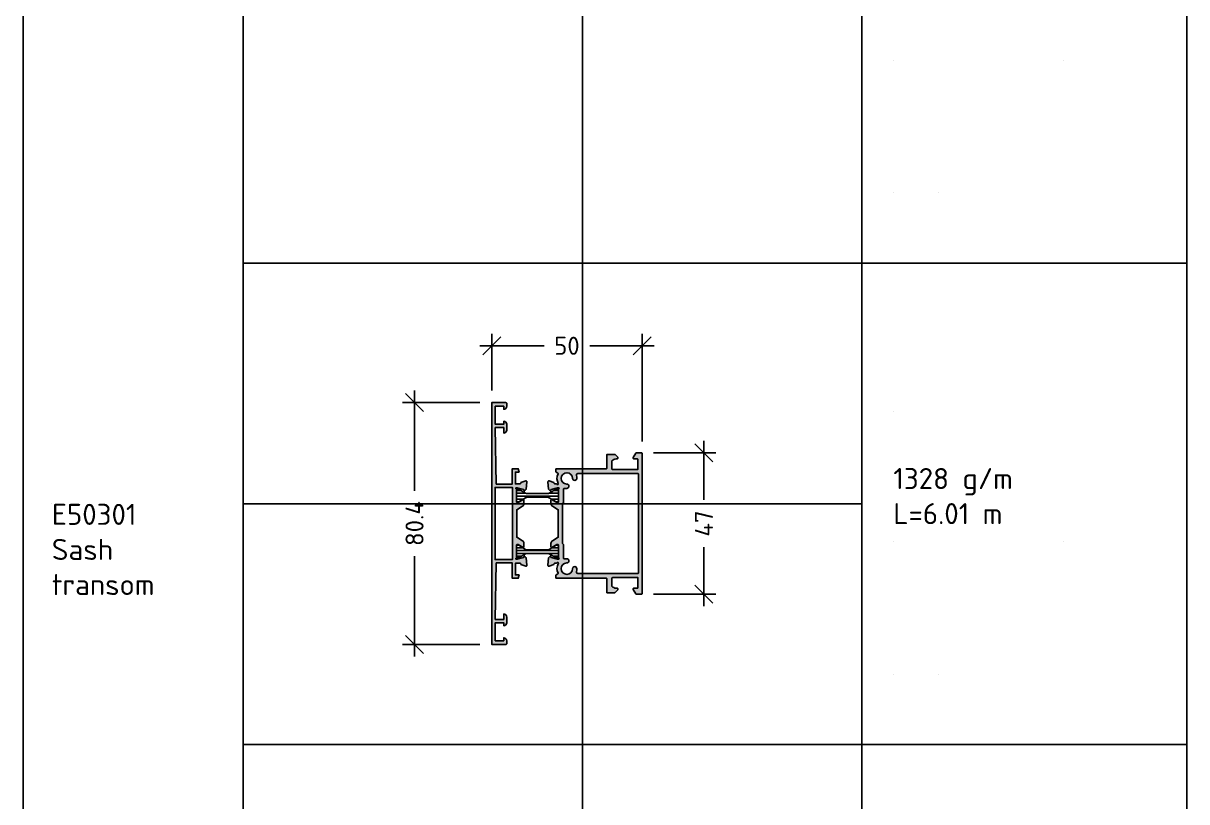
# Model space of a CAD drawing. Extents: x -4122 to 3414, y -5760 to 3840.
# Drawn here: x 555.1 to 941.9, y 1100.9 to 1359.8 of the extents above; entities that cross this region are included whole.
import ezdxf

# ---------------------------------------------------------------- set-up
doc = ezdxf.new("R2010")
doc.units = 0
doc.layers.get('0').update_dxf_attribs({"linetype": 'CONTINUOUS'})
doc.layers.get('DEFPOINTS').update_dxf_attribs({"linetype": 'CONTINUOUS'})
for name, color, linetype in [('ALUM', 7, 'CONTINUOUS'), ('DIM', 94, 'CONTINUOUS'), ('ETEM_AL-HATCH-2', 253, 'CONTINUOUS'), ('POLYAMIDS', 7, 'CONTINUOUS'), ('POLYAMIDS_HATCH', 7, 'CONTINUOUS'), ('TEXT', 7, 'CONTINUOUS'), ('UNMOVABLE', 4, 'CONTINUOUS')]:
    doc.layers.add(name, color=color, linetype=linetype)
doc.styles.add('ETEM_NAN', font='isocpeur.ttf')
doc.dimstyles.new('ETEM_ARCHITECTURE_STYLE$0', dxfattribs={"dimtxt": 2, "dimasz": 1, "dimexe": 1, "dimexo": 1, "dimgap": 1, "dimtad": 0, "dimdec": 1, "dimtxsty": 'ETEM_NAN', "dimblk": 'OBLIQUE', "dimcen": 0, "dimdle": 1, "dimclrd": 7, "dimclre": 7, "dimclrt": 7, "dimazin": 3, "dimtfac": 1, "dimtdec": 1, "dimtmove": 0, "dimatfit": 3, "dimtolj": 1, "dimtzin": 0})
pattern_1 = [(0, (-3670.2712, -2406.4723), (3e-16, 0.9525), [])]

# ---------------------------------------------------------------- blocks, each defined once
blk = doc.blocks.new('E_75_TEST_PAGE')
at = {"layer": 'DEFPOINTS'}
for p, q in [((185.93, 0), (185.93, -960)), ((73.06, -640), (73.06, -480)), ((289.27, -572.6), (289.27, -572.6)), ((345.86, -572.6), (345.86, -572.6)), ((289.27, -616.6), (289.27, -616.6)), ((304.27, -616.6), (304.27, -616.6)), ((73.06, -800), (73.06, -640)), ((289.27, -689.4), (289.27, -689.4)), ((9.49, -720), (9.49, -720)), ((278.81, -720), (73.06, -720)), ((289.27, -732.6), (289.27, -732.6)), ((345.86, -732.6), (345.86, -732.6)), ((289.27, -776.6), (289.27, -776.6)), ((304.27, -776.6), (304.27, -776.6)), ((73.06, -960), (73.06, -800))]:
    blk.add_line(p, q, dxfattribs=at)
at = {"layer": 'DEFPOINTS', "color": 3}
for p, q in [((278.81, 0), (278.81, -960)), ((386.8, -960), (386.8, 0)), ((386.8, -640), (73.06, -640)), ((386.8, -800), (73.06, -800))]:
    blk.add_line(p, q, dxfattribs=at)
blk.add_lwpolyline([(386.8, -960), (0, -960), (0, 0), (386.8, 0)], dxfattribs=at)
blk = doc.blocks.new('_OBLIQUE')
at = {"color": 0, "linetype": 'BYBLOCK'}
blk.add_line((-0.5, -0.5), (0.5, 0.5), dxfattribs=at)
blk = doc.blocks.new('*D39')
at = {"layer": 'DEFPOINTS', "color": 0}
for p in [(760.82, 1252.56), (710.82, 1233.65), (760.82, 1216.75)]:
    blk.add_point(p, dxfattribs=at)
at = {"layer": 'DIM', "color": 7}
for p, q in [((710.82, 1237.65), (710.82, 1256.56)), ((760.82, 1220.75), (760.82, 1256.56)), ((706.82, 1252.56), (728.22, 1252.56)), ((764.82, 1252.56), (743.42, 1252.56))]:
    blk.add_line(p, q, dxfattribs=at)
at = {"layer": 'DIM', "color": 7, "xscale": 6, "yscale": 6, "zscale": 6, "rotation": 180}
blk.add_blockref('_OBLIQUE', (710.82, 1252.56), dxfattribs=at)
at = {"layer": 'DIM', "color": 7, "xscale": 6, "yscale": 6, "zscale": 6}
blk.add_blockref('_OBLIQUE', (760.82, 1252.56), dxfattribs=at)
at = {"layer": 'DIM', "color": 7, "insert": (735.82, 1252.56), "char_height": 6, "attachment_point": 5, "style": 'ETEM_NAN'}
blk.add_mtext('50', dxfattribs=at)
blk = doc.blocks.new('*D40')
at = {"layer": 'DEFPOINTS', "color": 0}
for p in [(710.82, 1233.65), (685.16, 1153.25), (710.82, 1153.25)]:
    blk.add_point(p, dxfattribs=at)
at = {"layer": 'DIM', "color": 7}
for p, q in [((685.16, 1237.65), (685.16, 1204.35)), ((706.82, 1233.65), (681.16, 1233.65)), ((685.16, 1149.25), (685.16, 1182.55)), ((706.82, 1153.25), (681.16, 1153.25))]:
    blk.add_line(p, q, dxfattribs=at)
at = {"layer": 'DIM', "color": 7, "xscale": 6, "yscale": 6, "zscale": 6}
for p, rotation in [((685.16, 1233.65), 90), ((685.16, 1153.25), 270)]:
    blk.add_blockref('_OBLIQUE', p, dxfattribs=dict(at, rotation=rotation))
at = {"layer": 'DIM', "color": 7, "insert": (685.16, 1193.45), "char_height": 6, "attachment_point": 5, "rotation": 90, "style": 'ETEM_NAN'}
blk.add_mtext('80.4', dxfattribs=at)
blk = doc.blocks.new('*D41')
at = {"layer": 'DEFPOINTS', "color": 0}
for p in [(760.62, 1216.95), (760.62, 1169.95), (781.37, 1169.95)]:
    blk.add_point(p, dxfattribs=at)
at = {"layer": 'DIM', "color": 7}
for p, q in [((781.37, 1220.95), (781.37, 1201.35)), ((764.62, 1216.95), (785.37, 1216.95)), ((781.37, 1165.95), (781.37, 1185.55)), ((764.62, 1169.95), (785.37, 1169.95))]:
    blk.add_line(p, q, dxfattribs=at)
at = {"layer": 'DIM', "color": 7, "xscale": 6, "yscale": 6, "zscale": 6}
for p, rotation in [((781.37, 1216.95), 90), ((781.37, 1169.95), 270)]:
    blk.add_blockref('_OBLIQUE', p, dxfattribs=dict(at, rotation=rotation))
at = {"layer": 'DIM', "color": 7, "insert": (781.37, 1193.45), "char_height": 6, "attachment_point": 5, "rotation": 90, "style": 'ETEM_NAN'}
blk.add_mtext('47', dxfattribs=at)

msp = doc.modelspace()

# ---------------------------------------------------------------- hatches: boundary and pattern name
at = {"layer": 'ETEM_AL-HATCH-2'}
h = msp.add_hatch(color=256, dxfattribs=at)
h.paths.add_polyline_path([(717.62, 1180.35), (712.32, 1180.35), (712.02, 1161.55), (714.82, 1161.55), (714.82, 1163.35, -0.414214), (715.82, 1162.35), (715.82, 1160.45, -0.414214), (714.82, 1159.45), (714.82, 1160.45), (712.02, 1160.45), (712.02, 1154.45), (714.82, 1154.45), (714.82, 1155.45, -0.414214), (715.82, 1154.45), (715.82, 1153.55, -0.414214), (715.52, 1153.25), (710.82, 1153.25), (710.82, 1193.65), (710.82, 1233.65), (715.52, 1233.65, -0.414214), (715.82, 1233.35), (715.82, 1232.45, -0.414214), (714.82, 1231.45), (714.82, 1232.45), (712.02, 1232.45), (712.02, 1226.45), (714.82, 1226.45), (714.82, 1227.45, -0.414214), (715.82, 1226.45), (715.82, 1224.55, -0.414214), (714.82, 1223.55), (714.82, 1225.35), (712.02, 1225.35), (712.32, 1206.55), (717.62, 1206.55), (717.62, 1211.65), (719.62, 1211.65), (719.92, 1210.55), (718.72, 1210.55), (718.72, 1206.65), (720.22, 1206.65, 0.414214), (720.52, 1206.95), (720.52, 1207.05), (722.12, 1207.63, -0.548619), (722.52, 1207.32), (722.3, 1204.84), (721.87, 1204.41, -0.57735), (721.53, 1204.5), (721.46, 1204.77), (719.32, 1205.35), (719.02, 1205.35, 1), (719.02, 1204.95), (719.02, 1200.65, 0.414214), (719.22, 1200.45), (719.62, 1200.45), (721.22, 1201.42, -0.585007), (721.52, 1201.25), (721.52, 1200.06, -0.261824), (721.04, 1199.2), (719.12, 1198.04), (719.12, 1193.65), (719.12, 1188.86), (721.04, 1187.69, -0.261824), (721.52, 1186.84), (721.52, 1185.65, -0.585007), (721.22, 1185.48), (719.62, 1186.45), (719.22, 1186.45, 0.414214), (719.02, 1186.25), (719.02, 1181.95, 1), (719.02, 1181.55), (719.32, 1181.55), (721.46, 1182.12), (721.53, 1182.4, -0.57735), (721.87, 1182.49), (722.3, 1182.05), (722.52, 1179.57, -0.548619), (722.12, 1179.27), (720.52, 1179.85), (720.52, 1179.95, 0.414214), (720.22, 1180.25), (718.72, 1180.25), (718.72, 1176.35), (719.92, 1176.35), (719.62, 1175.25), (717.62, 1175.25)])
h.paths.add_polyline_path([(717.72, 1181.45), (717.72, 1193.65), (717.72, 1205.45), (711.92, 1205.45), (711.92, 1193.65), (711.92, 1181.45)], flags=16)
h = msp.add_hatch(color=256, dxfattribs=at)
h.paths.add_polyline_path([(732.12, 1211.45, -0.414214), (732.32, 1211.65), (748.92, 1211.65, 0.414214), (749.12, 1211.85), (749.12, 1216.45), (751.72, 1216.45, -0.198912), (751.86, 1216.39), (752.66, 1215.59, -0.198912), (752.72, 1215.45), (752.72, 1215.15, -0.414214), (752.52, 1214.95), (752.22, 1214.95, 0.21525), (750.72, 1214.27), (750.72, 1211.65, 0.414214), (750.92, 1211.45), (756, 1211.45), (756, 1210.05), (739.46, 1210.05, 0.503092), (738.98, 1209.4, -0.070839), (739.12, 1208.48, -1), (737.72, 1208.47, 2.377831), (735.8, 1206.55, -0.994617), (735.79, 1205.15), (734.92, 1205.15, 0.414214), (734.72, 1204.95), (734.72, 1200.45), (734.32, 1200.05), (734.32, 1193.45), (734.32, 1186.85), (734.72, 1186.45), (734.72, 1181.95, 0.414214), (734.92, 1181.75), (735.79, 1181.75, -0.994617), (735.8, 1180.35, 2.377831), (737.72, 1178.43, -1), (739.12, 1178.41, -0.070839), (738.98, 1177.49, 0.503092), (739.46, 1176.85), (756, 1176.85), (756, 1175.45), (750.92, 1175.45, 0.414214), (750.72, 1175.25), (750.72, 1172.62, 0.21525), (752.22, 1171.95), (752.52, 1171.95, -0.414214), (752.72, 1171.75), (752.72, 1171.45, -0.198912), (752.66, 1171.31), (751.86, 1170.51, -0.198912), (751.72, 1170.45), (749.12, 1170.45), (749.12, 1175.05, 0.414214), (748.92, 1175.25), (732.32, 1175.25, -0.414214), (732.12, 1175.45), (732.12, 1176.2, -0.267949), (732.22, 1176.37), (732.79, 1176.7, 0.397565), (732.87, 1176.96, -0.252687), (732.96, 1180.1, 1), (732.44, 1180.4, -0.267949), (732.18, 1180.25), (731.82, 1180.25, 0.414214), (731.52, 1179.95), (731.52, 1179.85), (729.92, 1179.27, -0.548619), (729.52, 1179.57), (729.74, 1182.05), (730.17, 1182.49, -0.57735), (730.51, 1182.4), (730.58, 1182.12), (732.72, 1181.55), (733.02, 1181.55, 1), (733.02, 1181.95), (733.02, 1186.25, 0.414214), (732.82, 1186.45), (732.42, 1186.45), (730.82, 1185.48, -0.585007), (730.52, 1185.65), (730.52, 1186.84, -0.261824), (731, 1187.69), (732.92, 1188.86), (732.92, 1193.45), (732.92, 1198.04), (731, 1199.2, -0.261824), (730.52, 1200.06), (730.52, 1201.25, -0.585007), (730.82, 1201.42), (732.42, 1200.45), (732.82, 1200.45, 0.414214), (733.02, 1200.65), (733.02, 1204.95, 1), (733.02, 1205.35), (732.72, 1205.35), (730.58, 1204.77), (730.51, 1204.5, -0.57735), (730.17, 1204.41), (729.74, 1204.84), (729.52, 1207.32, -0.548619), (729.92, 1207.63), (731.52, 1207.05), (731.52, 1206.95, 0.414214), (731.82, 1206.65), (732.18, 1206.65, -0.267949), (732.44, 1206.5, 1), (732.96, 1206.8, -0.252687), (732.87, 1209.93, 0.397565), (732.79, 1210.19), (732.22, 1210.53, -0.267949), (732.12, 1210.7)])
h.paths.add_polyline_path([(756, 1211.45), (759.42, 1211.45), (759.42, 1214.75, 0.414214), (759.22, 1214.95), (758.12, 1214.95, -0.57735), (757.86, 1215.4), (758.7, 1216.85, -0.267949), (758.87, 1216.95), (760.62, 1216.95, -0.414214), (760.82, 1216.75), (760.82, 1193.45), (760.82, 1170.15, -0.414214), (760.62, 1169.95), (758.87, 1169.95, -0.267949), (758.7, 1170.05), (757.86, 1171.5, -0.57735), (758.12, 1171.95), (759.22, 1171.95, 0.414214), (759.42, 1172.15), (759.42, 1175.45), (756, 1175.45), (756, 1176.85), (759.42, 1176.85, 0.414214), (759.62, 1177.05), (759.62, 1193.45), (759.62, 1209.85, 0.414214), (759.42, 1210.05), (756, 1210.05)])
at = {"layer": 'POLYAMIDS_HATCH', "ltscale": 0.1}
h = msp.add_hatch(dxfattribs=at)
h.set_pattern_fill('ANSI31', color=256, scale=0.3, angle=315)
h.set_pattern_definition(pattern_1)
edge = h.paths.add_edge_path()
edge.add_arc((722.7, 1204.6), 1.2, 240, 270, ccw=False)
edge.add_line((722.1, 1203.56), (719.78, 1204.9))
edge.add_line((719.78, 1204.9), (719.42, 1204.9))
edge.add_arc((719.42, 1204.5), 0.4, 90, 180)
edge.add_line((719.02, 1204.5), (719.02, 1201.1))
edge.add_arc((719.42, 1201.1), 0.4, 180, 270)
edge.add_line((719.42, 1200.7), (719.78, 1200.7))
edge.add_line((719.78, 1200.7), (722.1, 1202.04))
edge.add_arc((722.7, 1201), 1.2, 90, 120, ccw=False)
edge.add_line((722.7, 1202.2), (729.34, 1202.2))
edge.add_arc((729.34, 1201), 1.2, 60, 90, ccw=False)
edge.add_line((729.94, 1202.04), (732.26, 1200.7))
edge.add_line((732.26, 1200.7), (732.62, 1200.7))
edge.add_arc((732.62, 1201.1), 0.4, 270, 360)
edge.add_line((733.02, 1201.1), (733.02, 1204.5))
edge.add_arc((732.62, 1204.5), 0.4, 360, 450)
edge.add_line((732.62, 1204.9), (732.26, 1204.9))
edge.add_line((732.26, 1204.9), (729.94, 1203.56))
edge.add_arc((729.34, 1204.6), 1.2, 270, 300, ccw=False)
edge.add_line((729.34, 1203.4), (722.7, 1203.4))
h = msp.add_hatch(dxfattribs=at)
h.set_pattern_fill('ANSI31', color=256, scale=0.3, angle=315)
h.set_pattern_definition(pattern_1)
edge = h.paths.add_edge_path()
edge.add_arc((722.7, 1182.3), 1.2, 90, 120)
edge.add_line((722.1, 1183.34), (719.78, 1182))
edge.add_line((719.78, 1182), (719.42, 1182))
edge.add_arc((719.42, 1182.4), 0.4, 180, 270, ccw=False)
edge.add_line((719.02, 1182.4), (719.02, 1185.8))
edge.add_arc((719.42, 1185.8), 0.4, 90, 180, ccw=False)
edge.add_line((719.42, 1186.2), (719.78, 1186.2))
edge.add_line((719.78, 1186.2), (722.1, 1184.86))
edge.add_arc((722.7, 1185.9), 1.2, 240, 270)
edge.add_line((722.7, 1184.7), (729.34, 1184.7))
edge.add_arc((729.34, 1185.9), 1.2, 270, 300)
edge.add_line((729.94, 1184.86), (732.26, 1186.2))
edge.add_line((732.26, 1186.2), (732.62, 1186.2))
edge.add_arc((732.62, 1185.8), 0.4, 0, 90, ccw=False)
edge.add_line((733.02, 1185.8), (733.02, 1182.4))
edge.add_arc((732.62, 1182.4), 0.4, -90, 0, ccw=False)
edge.add_line((732.62, 1182), (732.26, 1182))
edge.add_line((732.26, 1182), (729.94, 1183.34))
edge.add_arc((729.34, 1182.3), 1.2, 60, 90)
edge.add_line((729.34, 1183.5), (722.7, 1183.5))

# ---------------------------------------------------------------- linework, layer by layer
at = {"layer": 'ALUM'}
for points in [[(710.82, 1193.65), (710.82, 1153.25), (715.52, 1153.25, 0.414214), (715.82, 1153.55), (715.82, 1154.45, 0.414214), (714.82, 1155.45), (714.82, 1154.45), (712.02, 1154.45), (712.02, 1160.45), (714.82, 1160.45), (714.82, 1159.45, 0.414214), (715.82, 1160.45), (715.82, 1162.35, 0.414214), (714.82, 1163.35), (714.82, 1161.55), (712.02, 1161.55), (712.32, 1180.35), (717.62, 1180.35), (717.62, 1175.25), (719.62, 1175.25), (719.92, 1176.35), (718.72, 1176.35), (718.72, 1180.25), (720.22, 1180.25, -0.414214), (720.52, 1179.95), (720.52, 1179.85), (722.12, 1179.27, 0.548619), (722.52, 1179.57), (722.3, 1182.05), (721.87, 1182.49, 0.57735), (721.53, 1182.4), (721.46, 1182.12), (719.32, 1181.55), (719.02, 1181.55, -1), (719.02, 1181.95), (719.02, 1186.25, -0.414214), (719.22, 1186.45), (719.62, 1186.45), (721.22, 1185.48, 0.585007), (721.52, 1185.65), (721.52, 1186.84, 0.261824), (721.04, 1187.69), (719.12, 1188.86), (719.12, 1193.65), (719.12, 1198.04), (721.04, 1199.2, 0.261824), (721.52, 1200.06), (721.52, 1201.25, 0.585007), (721.22, 1201.42), (719.62, 1200.45), (719.22, 1200.45, -0.414214), (719.02, 1200.65), (719.02, 1204.95, -1), (719.02, 1205.35), (719.32, 1205.35), (721.46, 1204.77), (721.53, 1204.5, 0.57735), (721.87, 1204.41), (722.3, 1204.84), (722.52, 1207.32, 0.548619), (722.12, 1207.63), (720.52, 1207.05), (720.52, 1206.95, -0.414214), (720.22, 1206.65), (718.72, 1206.65), (718.72, 1210.55), (719.92, 1210.55), (719.62, 1211.65), (717.62, 1211.65), (717.62, 1206.55), (712.32, 1206.55), (712.02, 1225.35), (714.82, 1225.35), (714.82, 1223.55, 0.414214), (715.82, 1224.55), (715.82, 1226.45, 0.414214), (714.82, 1227.45), (714.82, 1226.45), (712.02, 1226.45), (712.02, 1232.45), (714.82, 1232.45), (714.82, 1231.45, 0.414214), (715.82, 1232.45), (715.82, 1233.35, 0.414214), (715.52, 1233.65), (710.82, 1233.65)], [(732.92, 1193.45), (732.92, 1188.86), (731, 1187.69, 0.261824), (730.52, 1186.84), (730.52, 1185.65, 0.585007), (730.82, 1185.48), (732.42, 1186.45), (732.82, 1186.45, -0.414214), (733.02, 1186.25), (733.02, 1181.95, -1), (733.02, 1181.55), (732.72, 1181.55), (730.58, 1182.12), (730.51, 1182.4, 0.57735), (730.17, 1182.49), (729.74, 1182.05), (729.52, 1179.57, 0.548619), (729.92, 1179.27), (731.52, 1179.85), (731.52, 1179.95, -0.414214), (731.82, 1180.25), (732.18, 1180.25, 0.267949), (732.44, 1180.4, -1), (732.96, 1180.1, 0.252687), (732.87, 1176.96, -0.397565), (732.79, 1176.7), (732.22, 1176.37, 0.267949), (732.12, 1176.2), (732.12, 1175.45, 0.414214), (732.32, 1175.25), (748.92, 1175.25, -0.414214), (749.12, 1175.05), (749.12, 1170.45), (751.72, 1170.45, 0.198912), (751.86, 1170.51), (752.66, 1171.31, 0.198912), (752.72, 1171.45), (752.72, 1171.75, 0.414214), (752.52, 1171.95), (752.22, 1171.95, -0.21525), (750.72, 1172.62), (750.72, 1175.25, -0.414214), (750.92, 1175.45), (759.42, 1175.45), (759.42, 1172.15, -0.414214), (759.22, 1171.95), (758.12, 1171.95, 0.57735), (757.86, 1171.5), (758.7, 1170.05, 0.267949), (758.87, 1169.95), (760.62, 1169.95, 0.414214), (760.82, 1170.15), (760.82, 1170.15), (760.82, 1193.45), (760.82, 1216.75), (760.82, 1216.75, 0.414214), (760.62, 1216.95), (758.87, 1216.95, 0.267949), (758.7, 1216.85), (757.86, 1215.4, 0.57735), (758.12, 1214.95), (759.22, 1214.95, -0.414214), (759.42, 1214.75), (759.42, 1211.45), (750.92, 1211.45, -0.414214), (750.72, 1211.65), (750.72, 1214.27, -0.21525), (752.22, 1214.95), (752.52, 1214.95, 0.414214), (752.72, 1215.15), (752.72, 1215.45, 0.198912), (752.66, 1215.59), (751.86, 1216.39, 0.198912), (751.72, 1216.45), (749.12, 1216.45), (749.12, 1211.85, -0.414214), (748.92, 1211.65), (732.32, 1211.65, 0.414214), (732.12, 1211.45), (732.12, 1210.7, 0.267949), (732.22, 1210.53), (732.79, 1210.19, -0.397565), (732.87, 1209.93, 0.252687), (732.96, 1206.8, -1), (732.44, 1206.5, 0.267949), (732.18, 1206.65), (731.82, 1206.65, -0.414214), (731.52, 1206.95), (731.52, 1207.05), (729.92, 1207.63, 0.548619), (729.52, 1207.32), (729.74, 1204.84), (730.17, 1204.41, 0.57735), (730.51, 1204.5), (730.58, 1204.77), (732.72, 1205.35), (733.02, 1205.35, -1), (733.02, 1204.95), (733.02, 1200.65, -0.414214), (732.82, 1200.45), (732.42, 1200.45), (730.82, 1201.42, 0.585007), (730.52, 1201.25), (730.52, 1200.06, 0.261824), (731, 1199.2), (732.92, 1198.04)], [(759.62, 1193.45), (759.62, 1177.05, -0.414214), (759.42, 1176.85), (739.46, 1176.85, -0.503092), (738.98, 1177.49, 0.070839), (739.12, 1178.41, 1), (737.72, 1178.43, -2.377831), (735.8, 1180.35, 0.994617), (735.79, 1181.75), (734.92, 1181.75), (734.92, 1181.75, -0.414214), (734.72, 1181.95), (734.72, 1186.45), (734.32, 1186.85), (734.32, 1193.45), (734.32, 1200.05), (734.72, 1200.45), (734.72, 1204.95, -0.414214), (734.92, 1205.15), (734.92, 1205.15), (735.79, 1205.15, 0.994617), (735.8, 1206.55, -2.377831), (737.72, 1208.47, 1), (739.12, 1208.48, 0.070839), (738.98, 1209.4, -0.503092), (739.46, 1210.05), (759.42, 1210.05, -0.414214), (759.62, 1209.85)]]:
    msp.add_lwpolyline(points, format="xyb", close=True, dxfattribs=at)
msp.add_lwpolyline([(717.72, 1193.65), (717.72, 1181.45), (711.92, 1181.45), (711.92, 1193.65), (711.92, 1205.45), (717.72, 1205.45)], close=True, dxfattribs=at)
at = {"layer": 'POLYAMIDS'}
for points in [[(722.7, 1203.4, -0.131652), (722.1, 1203.56), (719.78, 1204.9), (719.42, 1204.9, 0.414214), (719.02, 1204.5), (719.02, 1201.1, 0.414214), (719.42, 1200.7), (719.78, 1200.7), (722.1, 1202.04, -0.131652), (722.7, 1202.2), (729.34, 1202.2, -0.131652), (729.94, 1202.04), (732.26, 1200.7), (732.62, 1200.7, 0.414214), (733.02, 1201.1), (733.02, 1204.5, 0.414214), (732.62, 1204.9), (732.26, 1204.9), (729.94, 1203.56, -0.131652), (729.34, 1203.4)], [(722.7, 1183.5, 0.131652), (722.1, 1183.34), (719.78, 1182), (719.42, 1182, -0.414214), (719.02, 1182.4), (719.02, 1185.8, -0.414214), (719.42, 1186.2), (719.78, 1186.2), (722.1, 1184.86, 0.131652), (722.7, 1184.7), (729.34, 1184.7, 0.131652), (729.94, 1184.86), (732.26, 1186.2), (732.62, 1186.2, -0.414214), (733.02, 1185.8), (733.02, 1182.4, -0.414214), (732.62, 1182), (732.26, 1182), (729.94, 1183.34, 0.131652), (729.34, 1183.5)]]:
    msp.add_lwpolyline(points, format="xyb", close=True, dxfattribs=at)

# ---------------------------------------------------------------- block references
at = {"layer": 'UNMOVABLE'}
msp.add_blockref('E_75_TEST_PAGE', (555.08, 1920), dxfattribs=at)

# ---------------------------------------------------------------- texts
at = {"layer": 'TEXT', "char_height": 7, "width": 47.9665, "attachment_point": 1, "style": 'ETEM_NAN'}
for s, insert in [('{\\C7;1328} g/m\\PL=6.01 m', (844.35, 1211.91)), ('{\\fISOCPEUR|b0|i0|c161|p34;E50301}\\PSash transom', (564.57, 1200))]:
    msp.add_mtext(s, dxfattribs=dict(at, insert=insert))

# ---------------------------------------------------------------- dimensions: what is measured, and where the dimension line sits
at = {"layer": 'DIM'}
dim = msp.add_linear_dim(base=(760.82, 1252.56), p1=(710.82, 1233.65), p2=(760.82, 1216.75), dimstyle='ETEM_ARCHITECTURE_STYLE$0', override={"dimscale": 4, "dimtxt": 1.5, "dimasz": 1.5, "dimtp": 0.1, "dimtm": 0.1, "dimtfac": 0.71, "dimtolj": 0}, dxfattribs=at)
dim.commit()
dim.dimension.update_dxf_attribs({"geometry": '*D39', "text_midpoint": (735.82, 1252.56)})
for base, p1, p2, picture, middle in [((685.16, 1153.25), (710.82, 1233.65), (710.82, 1153.25), '*D40', (685.16, 1193.45)), ((781.37, 1169.95), (760.62, 1216.95), (760.62, 1169.95), '*D41', (781.37, 1193.45))]:
    dim = msp.add_linear_dim(base=base, p1=p1, p2=p2, angle=90, dimstyle='ETEM_ARCHITECTURE_STYLE$0', override={"dimscale": 4, "dimtxt": 1.5, "dimasz": 1.5, "dimtp": 0.1, "dimtm": 0.1, "dimtfac": 0.71, "dimtolj": 0}, dxfattribs=at)
    dim.commit()
    dim.dimension.update_dxf_attribs({"geometry": picture, "text_midpoint": middle})

doc.saveas('drawing.dxf')
